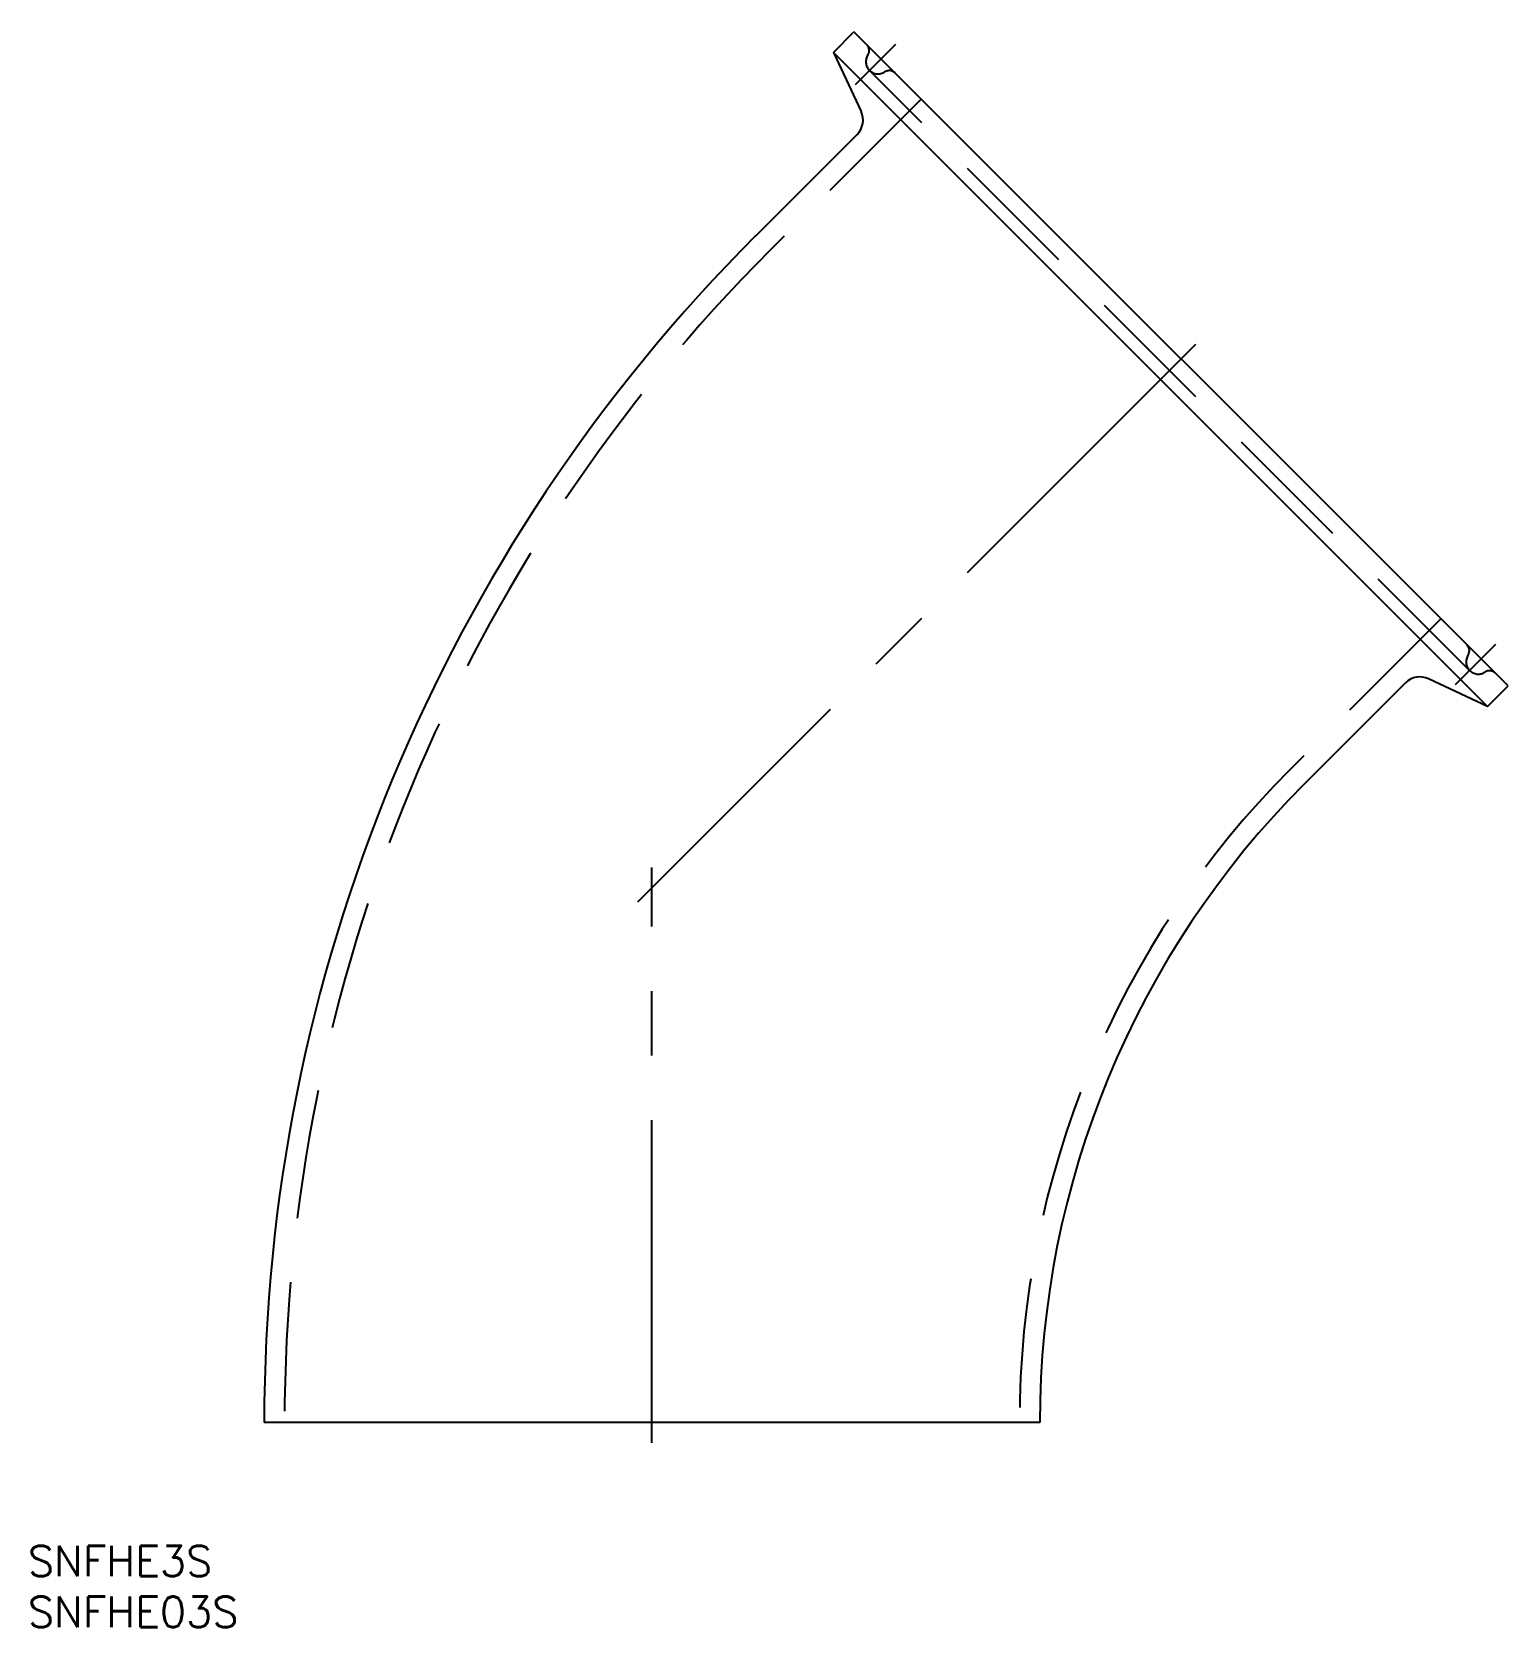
# Model space of a CAD drawing. Extents: x -61 to 84, y -20 to 137.
import ezdxf

# ---------------------------------------------------------------- set-up
doc = ezdxf.new("R2010")
doc.units = 0
doc.linetypes.add('CENTER', pattern=[50.8, 31.75, -6.35, 6.35, -6.35])
doc.linetypes.add('DASHED', pattern=[19.05, 12.7, -6.35])
doc.layers.get('0').update_dxf_attribs({"linetype": 'CONTINUOUS'})
doc.layers.add('CENTER', color=1, linetype='CENTER')
doc.styles.get("Standard").update_dxf_attribs({"font": 'txt.shx', "height": 3, "bigfont": 'bigfont.shx'})

msp = doc.modelspace()

# ---------------------------------------------------------------- linework, layer by layer
at = {"color": 7, "linetype": 'CONTINUOUS'}
for p, q in [((17.85, 134.8), (19.87, 136.82)), ((84.22, 72.47), (19.87, 136.82)), ((17.85, 134.8), (82.2, 70.45)), ((17.85, 134.8), (20.57, 128.98)), ((10.22, 116.77), (20.17, 126.72)), ((64.17, 62.82), (74.12, 72.77)), ((82.2, 70.45), (76.38, 73.17)), ((82.2, 70.45), (84.22, 72.47)), ((38.15, 0), (-38.15, 0))]:
    msp.add_line(p, q, dxfattribs=at)
at = {"color": 3, "linetype": 'DASHED'}
for p, q in [((80.43, 73.99), (21.39, 133.03)), ((26.48, 130.2), (11.63, 115.36)), ((77.6, 79.08), (62.76, 64.23))]:
    msp.add_line(p, q, dxfattribs=at)
for centre, radius, start, end in [((20.57, 134.98), 0.8, 326.537, 45), ((22.24, 133.88), 1.2, 146.537, 303.463), ((23.34, 132.21), 0.8, 45, 123.463), ((126.99, 0), 163.14, 135, 180), ((81.28, 74.84), 1.2, 146.537, 303.463), ((79.61, 75.94), 0.8, 326.537, 45), ((82.38, 73.17), 0.8, 45, 123.463), ((126.99, 0), 90.84, 135, 180)]:
    msp.add_arc(centre, radius, start, end, dxfattribs=at)
at = {"color": 7, "linetype": 'CONTINUOUS'}
for centre, radius, start, end in [((18.76, 128.14), 2, 315, 25), ((126.99, 0), 165.14, 135, 180), ((75.54, 71.36), 2, 65, 135), ((126.99, 0), 88.84, 135, 180)]:
    msp.add_arc(centre, radius, start, end, dxfattribs=at)
at = {"layer": 'CENTER', "color": 1, "linetype": 'CENTER'}
for p, q in [((23.94, 135.58), (19.98, 131.62)), ((53.46, 106.06), (-1.41, 51.19)), ((82.98, 76.54), (79.02, 72.58)), ((0, -2), (0, 54.6))]:
    msp.add_line(p, q, dxfattribs=at)

# ---------------------------------------------------------------- texts
at = {"color": 7, "linetype": 'CONTINUOUS'}
for s, p in [('SNFHE3S', (-61.39, -15.12)), ('SNFHE03S', (-61.39, -20.12))]:
    msp.add_text(s, height=3, dxfattribs=at).set_placement(p)

doc.saveas('drawing.dxf')
